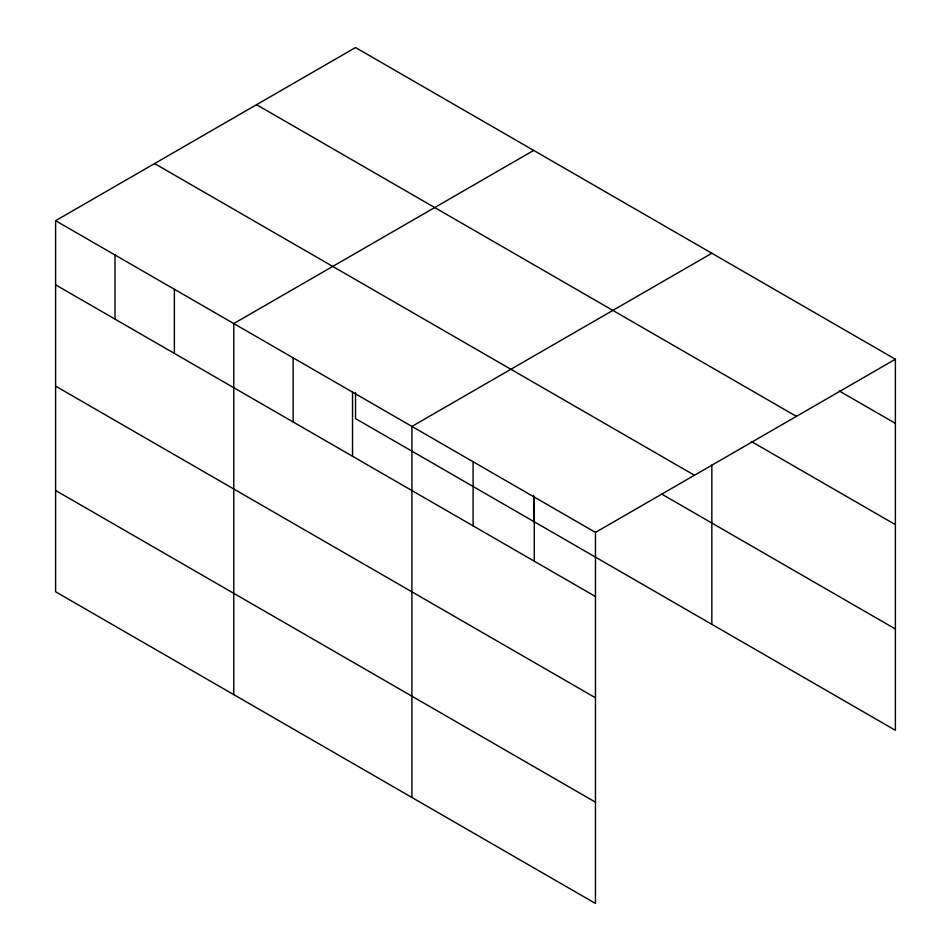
<?xml version="1.0" encoding="UTF-8"?>
<svg xmlns="http://www.w3.org/2000/svg" width="951" height="951" viewBox="0 0 951 951"><rect width="100%" height="100%" fill="white"/><g stroke="black" fill="none" stroke-linecap="round" stroke-linejoin="round"><path stroke-width="1.43" d="M55.61 220.703L595.469 532.394L595.469 903.45L55.61 591.772L55.61 220.703L355.531 47.55L895.39 359.228L895.39 730.297L355.531 418.606L355.531 392.561M533.689 150.401L233.768 323.566L233.768 694.622M711.835 253.263L411.914 426.417L411.914 797.473M595.469 532.394L895.39 359.228M839.305 390.992L895.39 423.373M256.556 104.693L796.415 416.372M751.349 441.49L895.39 524.655M154.585 163.56L694.444 475.25M661.302 493.854L895.39 629.003M55.61 284.836L595.469 596.527M55.61 386.13L595.469 697.808M55.61 490.478L595.469 802.168M711.835 465.063L711.835 624.32M534.284 497.064L534.284 561.197M533.689 495.423L533.689 521.469M473.099 461.746L473.099 525.879M352.536 392.133L352.536 456.266M293.146 357.849L293.146 421.982M174.378 289.282L174.378 353.415M115 254.999L115 319.132"/></g></svg>
